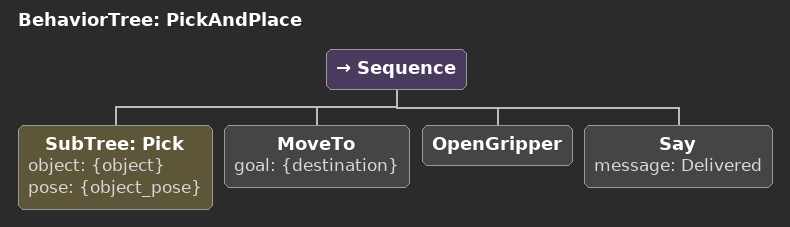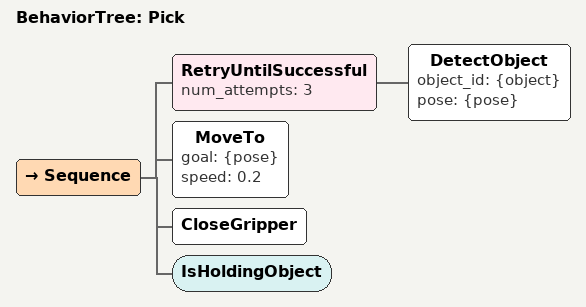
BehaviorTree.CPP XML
<?xml version="1.0" encoding="UTF-8"?>
<root BTCPP_format="4" main_tree_to_execute="PickAndPlace">
  <BehaviorTree ID="PickAndPlace">
    <Sequence>
      <SubTree ID="Pick" object="{object}" pose="{object_pose}"/>
      <MoveTo goal="{destination}"/>
      <OpenGripper/>
      <Say message="Delivered"/>
    </Sequence>
  </BehaviorTree>

  <BehaviorTree ID="Pick">
    <Sequence>
      <!-- Look around a few times before giving up. -->
      <RetryUntilSuccessful num_attempts="3">
        <DetectObject object_id="{object}" pose="{pose}"/>
      </RetryUntilSuccessful>
      <MoveTo goal="{pose}" speed="0.2"/>
      <CloseGripper/>
      <IsHoldingObject/>
    </Sequence>
  </BehaviorTree>

</root>
